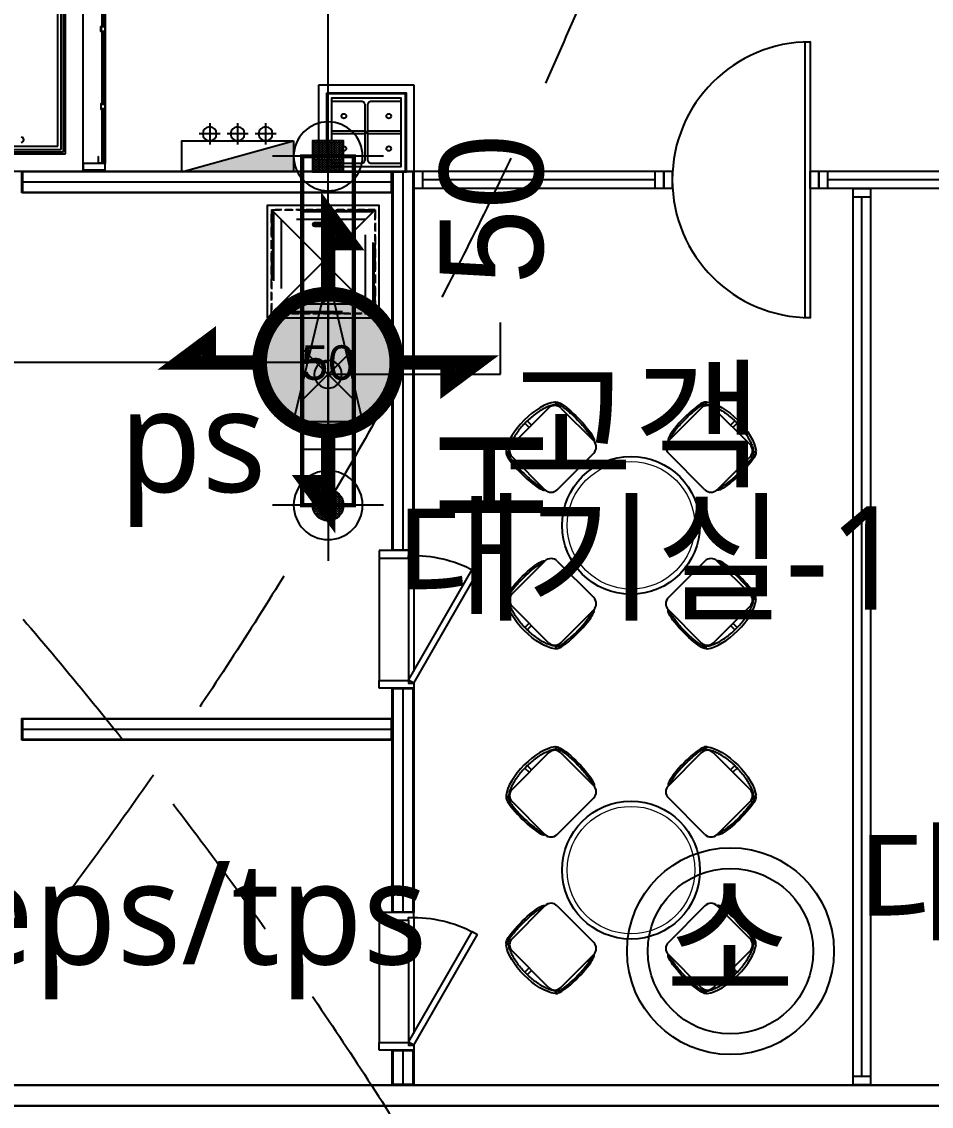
# Model space of a CAD drawing. Header units: millimetres. Extents: x 0 to 168200, y 0 to 118800.
# Drawn here: x 97625 to 102903, y 56200 to 62492 of the extents above; entities that cross this region are included whole.
import ezdxf
from ezdxf import colors
from ezdxf.entities.mleader import LeaderData, LeaderLine
from ezdxf.enums import TextEntityAlignment as Align
from ezdxf.math import Vec2, Vec3

# ---------------------------------------------------------------- set-up
doc = ezdxf.new("R2010")
doc.units = ezdxf.units.MM
doc.header["$LTSCALE"] = 200
for name, pattern in [('CEN-GAUN', [32.2, 30, -1, 0.2, -1]), ('CENTER', [50.8, 31.75, -6.35, 6.35, -6.35]), ('H2', [3, 2, -1]), ('HID', [2.3, 1.5, -0.8]), ('HIDDEN', [0.375, 0.25, -0.125]), ('HIDDEN2', [1, 0.5, -0.5])]:
    doc.linetypes.add(name, pattern=pattern)
for name, color, linetype in [('AX', 2, 'Continuous'), ('BACK', 8, 'Continuous'), ('CEN', 1, 'CEN-GAUN'), ('H', 2, 'Continuous'), ('PIPE', 3, 'Continuous'), ('R', 1, 'Continuous'), ('SF-(TUTUM_P) ZONE', 7, 'Continuous'), ('SF-(TUTUM_P) 블럭', 7, 'Continuous'), ('TEXT', 2, 'Continuous'), ('투툼_버팀대_이름', 7, 'Continuous'), ('투툼_종방향버팀대', 7, 'Continuous'), ('투툼_횡방향버팀대', 7, 'Continuous')]:
    doc.layers.add(name, color=color, linetype=linetype)
doc.styles.get("Standard").update_dxf_attribs({"font": ''})
doc.styles.add('TutumMLeaderTextStyle', font='', dxfattribs={"height": 200})
doc.styles.add('돋움', font='')
doc.styles.add('스타일1', font='')
doc.styles.get('Standard').set_extended_font_data('Arial')
doc.styles.get('TutumMLeaderTextStyle').set_extended_font_data('Arial')
doc.styles.get('돋움').set_extended_font_data('Dotum')
doc.styles.get('스타일1').set_extended_font_data('Malgun Gothic')
pattern_1 = [(0, (0, 0), (0, 6.985), [5.08, -1.905]), (90, (0, 0), (-6.985, 4e-16), [5.08, -1.905])]

# ---------------------------------------------------------------- blocks, each defined once
blk = doc.blocks.new('HH')
at = {"layer": 'H'}
blk.add_hatch(color=1, dxfattribs=at).paths.add_polyline_path([(-649.6, 0), (-649.6, -180), (0, -180)])
at = {"layer": 'H', "color": 1}
for p, q in [((-487.2, 101.9), (-487.2, -20.7)), ((-324.8, 101.9), (-324.8, -20.7)), ((-162.4, 101.9), (-162.4, -20.7)), ((0, -180), (-649.6, 0)), ((-548.6, 40.6), (-425.9, 40.6)), ((-386.1, 40.6), (-263.5, 40.6)), ((-223.7, 40.6), (-101.1, 40.6))]:
    blk.add_line(p, q, dxfattribs=at)
at = {"layer": 'H'}
blk.add_lwpolyline([(-649.6, 0), (-649.6, -180), (0, -180), (0, 0)], close=True, dxfattribs=at)
at = {"layer": 'H', "color": 1}
for centre in [(-487.2, 40.6), (-324.8, 40.6), (-162.4, 40.6)]:
    blk.add_circle(centre, 40.6, dxfattribs=at)
blk = doc.blocks.new('f-004')
at = {"layer": 'PIPE', "color": 1, "linetype": 'CENTER'}
for p, q in [((0, 1.61), (0, -1.61)), ((-1.61, 0), (1.61, 0))]:
    blk.add_line(p, q, dxfattribs=at)
at = {"layer": 'PIPE', "color": 2}
blk.add_circle((0, 0), 1, dxfattribs=at)
blk = doc.blocks.new('a-019')
at = {"layer": 'TEXT'}
h = blk.add_hatch(color=1, dxfattribs=at)
edge = h.paths.add_edge_path()
edge.add_arc((0, 0), 0.4, 0, 360)
at = {"layer": 'TEXT', "color": 1}
for p, q in [((-0.742, 0.742), (0.742, -0.742)), ((0.742, 0.742), (-0.742, -0.742))]:
    blk.add_line(p, q, dxfattribs=at)
blk.add_circle((0, 0), 0.4, dxfattribs=at)
blk = doc.blocks.new('c-011')
at = {"layer": 'AX'}
for p, q in [((0, -0.5), (0, 5.5)), ((0.8, 5), (-0.8, 5)), ((0, 0), (-1, 4.198)), ((1, 4.198), (-1, 4.198)), ((1, 4.198), (0, 0))]:
    blk.add_line(p, q, dxfattribs=at)
blk = doc.blocks.new('FF-주배관말단')
h = blk.add_hatch()
h.set_pattern_fill('ANGLE', color=256)
h.set_pattern_definition(pattern_1)
h.paths.add_polyline_path([(45, 45), (-45, 45), (-45, -45), (45, -45)])
blk.add_lwpolyline([(-45, -45), (45, -45), (45, 45), (-45, 45)], close=True)
blk = doc.blocks.new('FF-주배관시작')
h = blk.add_hatch()
h.set_pattern_fill('ANGLE', color=256)
h.set_pattern_definition(pattern_1)
h.paths.add_polyline_path([(-45, 0, 1), (45, 0, 1)])
blk.add_circle((0, 0), 45)
blk = doc.blocks.new('FF-횡방향-BRACE')
h = blk.add_hatch(color=254)
h.dxf.hatch_style = 1
h.paths.add_polyline_path([(198.5, 0.4, 1), (-199.2, 0.4, 1)])
at = {"color": 1, "const_width": 42}
for points in [[(-0.4, 346.8), (-0.4, 432.7), (63.6, 346.8)], [(-0.4, -346.1), (-0.4, -432), (-64.4, -346.1)]]:
    blk.add_lwpolyline(points, close=True, dxfattribs=at)
for points in [[(-0.4, 199.2), (-0.4, 432.7), (-0.4, 432.7)], [(-0.4, -198.5), (-0.4, -432), (-0.4, -432)]]:
    blk.add_lwpolyline(points, dxfattribs=at)
at = {"color": 1, "const_width": 42, "elevation": 1}
blk.add_lwpolyline([(-199.2, 0.4, 1), (198.5, 0.4, 1)], format="xyb", close=True, dxfattribs=at)
at = {"color": 18, "true_color": 0x000000}
blk.add_attdef('BORE', text='', height=100, dxfattribs=at).set_placement((-0.4, 0.4), align=Align.MIDDLE_CENTER)
blk = doc.blocks.new('_None')
blk = doc.blocks.new('FF-종방향-BRACE')
h = blk.add_hatch(color=254)
h.dxf.hatch_style = 1
h.paths.add_polyline_path([(0, 198.9, 1), (0, -198.9, 1)])
at = {"color": 5, "const_width": 42}
blk.add_lwpolyline([(0, -198.9, 1), (0, 198.9, 1)], format="xyb", close=True, dxfattribs=at)
for points in [[(-346.5, 0), (-432.4, 0), (-346.5, 64)], [(346.5, 0), (432.4, 0), (346.5, -64)]]:
    blk.add_lwpolyline(points, close=True, dxfattribs=at)
for points in [[(-198.9, 0), (-432.4, 0), (-432.4, 0)], [(198.9, 0), (432.4, 0), (432.4, 0)]]:
    blk.add_lwpolyline(points, dxfattribs=at)
at = {"color": 18, "true_color": 0x000000}
blk.add_attdef('BORE', text='', height=100, dxfattribs=at).set_placement((0, 0), align=Align.MIDDLE_CENTER)
blk = doc.blocks.new('D-800A')
at = {"layer": 'BACK'}
for p, q in [((30, 200), (670.9, 570)), ((770, 200), (100, 200)), ((755, 170), (45, 170)), ((755, 0), (45, 0))]:
    blk.add_line(p, q, dxfattribs=at)
for points in [[(30, 200), (47.5, 169.7), (688.4, 539.7), (670.9, 570)], [(0, 0), (45, 0), (45, 0), (45, 0), (45, 170), (30, 170), (30, 200), (0, 200), (0, 0)], [(800, 0), (755, 0), (755, 0), (755, 0), (755, 170), (770, 170), (770, 200), (800, 200), (800, 0)]]:
    blk.add_lwpolyline(points, dxfattribs=at)
blk.add_arc((30, 200), 740, 0, 30, dxfattribs=at)
blk = doc.blocks.new('TABLE SET1')
at = {"layer": 'BACK', "linetype": 'ByBlock'}
for p, q in [((-478.2, 680.7), (-690.4, 468.6)), ((-407.5, 680.7), (-216.6, 489.8)), ((407.5, 680.7), (216.6, 489.8)), ((478.2, 680.7), (690.4, 468.6)), ((-616.1, 592.4), (-591.4, 567.6)), ((-602, 606.5), (-577.2, 581.7)), ((602, 606.5), (577.2, 581.7)), ((616.1, 592.4), (591.4, 567.6)), ((-690.4, 397.9), (-499.5, 207)), ((-428.8, 207), (-216.6, 419.1)), ((428.8, 207), (216.6, 419.1)), ((690.4, 397.9), (499.5, 207)), ((-690.4, -397.9), (-499.5, -207)), ((-428.8, -207), (-216.6, -419.1)), ((428.8, -207), (216.6, -419.1)), ((690.4, -397.9), (499.5, -207)), ((-478.2, -680.7), (-690.4, -468.6)), ((-407.5, -680.7), (-216.6, -489.8)), ((407.5, -680.7), (216.6, -489.8)), ((478.2, -680.7), (690.4, -468.6)), ((-616.1, -592.4), (-591.4, -567.6)), ((-602, -606.5), (-577.2, -581.7)), ((602, -606.5), (577.2, -581.7)), ((616.1, -592.4), (591.4, -567.6))]:
    blk.add_line(p, q, dxfattribs=at)
blk.add_circle((0, 0), 400, dxfattribs=at)
at = {"layer": 'BACK', "lineweight": 0}
blk.add_circle((0, 0), 370, dxfattribs=at)
at = {"layer": 'BACK', "linetype": 'ByBlock'}
for centre, radius, start, end in [((-442.9, 645.4), 50, 44.99849, 134.99849), ((-441.6, 708.2), 7.5, 277.64246, 97.64246), ((442.9, 645.4), 50, 45.00151, 135.00151), ((441.6, 708.2), 7.5, 82.35754, 262.35754), ((-655, 433.3), 50, 134.99849, 224.99849), ((-252, 454.5), 50, 314.99849, 44.99849), ((252, 454.5), 50, 135.00151, 225.00151), ((655, 433.3), 50, 315.00151, 45.00151), ((-717.8, 432), 7.5, 172.35453, 352.35453), ((717.8, 432), 7.5, 187.64547, 7.64547), ((-464.1, 242.3), 50, 224.99849, 314.99849), ((464.1, 242.3), 50, 225.00151, 315.00151), ((-464.1, -242.3), 50, 45.00151, 135.00151), ((464.1, -242.3), 50, 44.99849, 134.99849), ((-717.8, -432), 7.5, 7.64547, 187.64547), ((-655, -433.3), 50, 135.00151, 225.00151), ((-252, -454.5), 50, 315.00151, 45.00151), ((252, -454.5), 50, 134.99849, 224.99849), ((655, -433.3), 50, 314.99849, 44.99849), ((717.8, -432), 7.5, 352.35453, 172.35453), ((-442.9, -645.4), 50, 225.00151, 315.00151), ((442.9, -645.4), 50, 224.99849, 314.99849), ((-441.6, -708.2), 7.5, 262.35754, 82.35754), ((441.6, -708.2), 7.5, 97.64246, 277.64246)]:
    blk.add_arc(centre, radius, start, end, dxfattribs=at)
for centre, major_axis, ratio, start_param, end_param in [((-549, 539.3), (-162.6, -162.6), 0.434783, 3.659342, 5.765436), ((326.3, 601.4), (110, 111.9), 0.182269, 0, 3.141593), ((326.3, 601.4), (110, 111.9), 0.182269, 5.851094, 5.976716), ((-611.1, 316.6), (-111.9, 110), 0.182269, 0, 3.141593), ((-611.1, 316.6), (-111.9, 110), 0.182269, 5.851094, 5.976716), ((611.1, -316.6), (111.9, -110), 0.182269, 0, 3.141593), ((549, -539.3), (162.6, 162.6), 0.434783, 3.659342, 5.765436), ((611.1, -316.6), (111.9, -110), 0.182269, 5.851094, 5.976716), ((-326.3, -601.4), (-110, -111.9), 0.182269, 0, 3.141593), ((-326.3, -601.4), (-110, -111.9), 0.182269, 5.851094, 5.976716)]:
    blk.add_ellipse(centre, major_axis=major_axis, ratio=ratio, start_param=start_param, end_param=end_param, dxfattribs=at)
at = {"layer": 'BACK', "linetype": 'ByBlock', "extrusion": (0, 0, -1)}
for centre, major_axis, ratio, start_param, end_param in [((-326.3, 601.4), (-110, 111.9), 0.182269, 5.851094, 5.976716), ((-326.3, 601.4), (-110, 111.9), 0.182269, 0, 3.141593), ((549, 539.3), (162.6, -162.6), 0.434783, 3.659342, 5.765436), ((611.1, 316.6), (111.9, 110), 0.182269, 0, 3.141593), ((611.1, 316.6), (111.9, 110), 0.182269, 5.851094, 5.976716), ((-611.1, -316.6), (-111.9, -110), 0.182269, 0, 3.141593), ((-549, -539.3), (-162.6, 162.6), 0.434783, 3.659342, 5.765436), ((-611.1, -316.6), (-111.9, -110), 0.182269, 5.851094, 5.976716), ((326.3, -601.4), (110, -111.9), 0.182269, 0, 3.141593), ((326.3, -601.4), (110, -111.9), 0.182269, 5.851094, 5.976716)]:
    blk.add_ellipse(centre, major_axis=major_axis, ratio=ratio, start_param=start_param, end_param=end_param, dxfattribs=at)
at = {"layer": 'BACK', "linetype": 'ByBlock'}
for points, knots in [([(-440.6, 700.8), (-444.9, 700.2), (-449.4, 699.3), (-458.9, 697), (-463.8, 695.6), (-477, 691.1), (-485.6, 687.6), (-503.2, 679.2), (-512.3, 674.3), (-530.7, 663.3), (-540.1, 657.1), (-558.7, 643.7), (-568.1, 636.4), (-586.4, 621), (-595.4, 612.8), (-612.8, 595.8), (-621.3, 587), (-637.3, 569), (-645, 559.8), (-659.2, 541.2), (-665.8, 531.8), (-677.8, 513.2), (-683.2, 504), (-692.7, 486), (-696.7, 477.2), (-703.4, 460.3), (-705.9, 452.2), (-709, 439.9), (-709.8, 435.3), (-710.4, 431)], [3.659342, 3.659342, 3.659342, 3.659342, 3.76167, 3.76167, 3.863999, 3.863999, 4.027435, 4.027435, 4.190872, 4.190872, 4.354309, 4.354309, 4.517745, 4.517745, 4.681182, 4.681182, 4.844618, 4.844618, 5.008055, 5.008055, 5.171492, 5.171492, 5.334928, 5.334928, 5.498365, 5.498365, 5.661802, 5.661802, 5.765436, 5.765436, 5.765436, 5.765436]), ([(-421.6, 690.6), (-422.6, 692.5), (-423.5, 694.4), (-425.3, 698.2), (-426.1, 700.1), (-427, 702.8), (-427.3, 703.7), (-427.5, 704.6)], [5.7265501, 5.7265501, 5.7265501, 5.7265501, 5.8081109, 5.8081109, 5.9106349, 5.9106349, 5.9748515, 5.9748515, 5.9748515, 5.9748515]), ([(-427.5, 704.6), (-426.5, 704.3), (-425.2, 703.8), (-422.3, 702.6), (-420.6, 701.9), (-417.1, 700.2), (-415.2, 699.2), (-408.8, 695.6), (-403.9, 692.5), (-393.1, 685.1), (-387.3, 680.9), (-375.1, 671.4), (-368.7, 666.1), (-355.6, 654.9), (-348.8, 648.9), (-331.9, 633.3), (-321.6, 623.3), (-301.7, 603), (-292.1, 592.6), (-274, 572.1), (-265.6, 562), (-252.1, 544.7), (-246.7, 537.2), (-238.5, 525.1), (-235.4, 520.2), (-231, 512.5), (-229.5, 509.5), (-227.2, 504.7), (-226.4, 502.8), (-225.5, 500.1), (-225.2, 499.1), (-225, 498.3)], [0.308334, 0.308334, 0.308334, 0.308334, 0.393328, 0.393328, 0.478323, 0.478323, 0.563318, 0.563318, 0.749316, 0.749316, 0.935315, 0.935315, 1.121313, 1.121313, 1.307312, 1.307312, 1.582737, 1.582737, 1.858163, 1.858163, 2.133588, 2.133588, 2.361079, 2.361079, 2.537351, 2.537351, 2.666518, 2.666518, 2.769042, 2.769042, 2.833259, 2.833259, 2.833259, 2.833259]), ([(427.5, 704.6), (426.5, 704.3), (425.2, 703.8), (422.3, 702.6), (420.6, 701.9), (417.1, 700.2), (415.2, 699.2), (408.8, 695.6), (403.9, 692.5), (393.1, 685.1), (387.3, 680.9), (375.1, 671.4), (368.7, 666.1), (355.6, 654.9), (348.8, 648.9), (331.9, 633.3), (321.6, 623.3), (301.7, 603), (292.1, 592.6), (274, 572.1), (265.6, 562), (252.1, 544.7), (246.7, 537.2), (238.5, 525.1), (235.4, 520.2), (231, 512.5), (229.5, 509.5), (227.2, 504.7), (226.4, 502.8), (225.5, 500.1), (225.2, 499.1), (225, 498.3)], [0.308334, 0.308334, 0.308334, 0.308334, 0.393328, 0.393328, 0.478323, 0.478323, 0.563318, 0.563318, 0.749316, 0.749316, 0.935315, 0.935315, 1.121313, 1.121313, 1.307312, 1.307312, 1.582737, 1.582737, 1.858163, 1.858163, 2.133588, 2.133588, 2.361079, 2.361079, 2.537351, 2.537351, 2.666518, 2.666518, 2.769042, 2.769042, 2.833259, 2.833259, 2.833259, 2.833259]), ([(421.6, 690.6), (422.6, 692.5), (423.5, 694.4), (425.3, 698.2), (426.1, 700.1), (427, 702.8), (427.3, 703.7), (427.5, 704.6)], [5.7265501, 5.7265501, 5.7265501, 5.7265501, 5.8081109, 5.8081109, 5.9106349, 5.9106349, 5.9748515, 5.9748515, 5.9748515, 5.9748515]), ([(440.6, 700.8), (444.9, 700.2), (449.4, 699.3), (458.9, 697), (463.8, 695.6), (477, 691.1), (485.6, 687.6), (503.2, 679.2), (512.3, 674.3), (530.7, 663.3), (540.1, 657.1), (558.7, 643.7), (568.1, 636.4), (586.4, 621), (595.4, 612.8), (612.8, 595.8), (621.3, 587), (637.3, 569), (645, 559.8), (659.2, 541.2), (665.8, 531.8), (677.8, 513.2), (683.2, 504), (692.7, 486), (696.7, 477.2), (703.4, 460.3), (705.9, 452.2), (709, 439.9), (709.8, 435.3), (710.4, 431)], [3.659342, 3.659342, 3.659342, 3.659342, 3.76167, 3.76167, 3.863999, 3.863999, 4.027435, 4.027435, 4.190872, 4.190872, 4.354309, 4.354309, 4.517745, 4.517745, 4.681182, 4.681182, 4.844618, 4.844618, 5.008055, 5.008055, 5.171492, 5.171492, 5.334928, 5.334928, 5.498365, 5.498365, 5.661802, 5.661802, 5.765436, 5.765436, 5.765436, 5.765436]), ([(-714.2, 417.9), (-713.9, 416.8), (-713.5, 415.5), (-712.3, 412.6), (-711.6, 411), (-709.9, 407.5), (-708.9, 405.6), (-705.2, 399.2), (-702.1, 394.3), (-694.8, 383.5), (-690.5, 377.7), (-681, 365.5), (-675.8, 359.1), (-664.6, 345.9), (-658.5, 339.2), (-642.9, 322.2), (-633, 312), (-612.6, 292.1), (-602.2, 282.4), (-581.7, 264.4), (-571.7, 256), (-554.3, 242.5), (-546.9, 237), (-534.8, 228.8), (-529.8, 225.8), (-522.2, 221.4), (-519.2, 219.8), (-514.4, 217.6), (-512.5, 216.8), (-509.7, 215.8), (-508.8, 215.6), (-508, 215.3)], [0.308334, 0.308334, 0.308334, 0.308334, 0.393328, 0.393328, 0.478323, 0.478323, 0.563318, 0.563318, 0.749316, 0.749316, 0.935315, 0.935315, 1.121313, 1.121313, 1.307312, 1.307312, 1.582737, 1.582737, 1.858163, 1.858163, 2.133588, 2.133588, 2.361079, 2.361079, 2.537351, 2.537351, 2.666518, 2.666518, 2.769042, 2.769042, 2.833259, 2.833259, 2.833259, 2.833259]), ([(-700.3, 411.9), (-702.2, 413), (-704, 413.9), (-707.8, 415.7), (-709.7, 416.5), (-712.4, 417.4), (-713.4, 417.7), (-714.2, 417.9)], [5.7265501, 5.7265501, 5.7265501, 5.7265501, 5.8081109, 5.8081109, 5.9106349, 5.9106349, 5.9748515, 5.9748515, 5.9748515, 5.9748515]), ([(714.2, 417.9), (713.9, 416.8), (713.5, 415.5), (712.3, 412.6), (711.6, 411), (709.9, 407.5), (708.9, 405.6), (705.2, 399.2), (702.1, 394.3), (694.8, 383.5), (690.5, 377.7), (681, 365.5), (675.8, 359.1), (664.6, 345.9), (658.5, 339.2), (642.9, 322.2), (633, 312), (612.6, 292.1), (602.2, 282.4), (581.7, 264.4), (571.7, 256), (554.3, 242.5), (546.9, 237), (534.8, 228.8), (529.8, 225.8), (522.2, 221.4), (519.2, 219.8), (514.4, 217.6), (512.5, 216.8), (509.7, 215.8), (508.8, 215.6), (508, 215.3)], [0.308334, 0.308334, 0.308334, 0.308334, 0.393328, 0.393328, 0.478323, 0.478323, 0.563318, 0.563318, 0.749316, 0.749316, 0.935315, 0.935315, 1.121313, 1.121313, 1.307312, 1.307312, 1.582737, 1.582737, 1.858163, 1.858163, 2.133588, 2.133588, 2.361079, 2.361079, 2.537351, 2.537351, 2.666518, 2.666518, 2.769042, 2.769042, 2.833259, 2.833259, 2.833259, 2.833259]), ([(700.3, 411.9), (702.2, 413), (704, 413.9), (707.8, 415.7), (709.7, 416.5), (712.4, 417.4), (713.4, 417.7), (714.2, 417.9)], [5.7265501, 5.7265501, 5.7265501, 5.7265501, 5.8081109, 5.8081109, 5.9106349, 5.9106349, 5.9748515, 5.9748515, 5.9748515, 5.9748515]), ([(-714.2, -417.9), (-713.9, -416.8), (-713.5, -415.5), (-712.3, -412.6), (-711.6, -411), (-709.9, -407.5), (-708.9, -405.6), (-705.2, -399.2), (-702.1, -394.3), (-694.8, -383.5), (-690.5, -377.7), (-681, -365.5), (-675.8, -359.1), (-664.6, -345.9), (-658.5, -339.2), (-642.9, -322.2), (-633, -312), (-612.6, -292.1), (-602.2, -282.4), (-581.7, -264.4), (-571.7, -256), (-554.3, -242.5), (-546.9, -237), (-534.8, -228.8), (-529.8, -225.8), (-522.2, -221.4), (-519.2, -219.8), (-514.4, -217.6), (-512.5, -216.8), (-509.7, -215.8), (-508.8, -215.6), (-508, -215.3)], [0.308334, 0.308334, 0.308334, 0.308334, 0.393328, 0.393328, 0.478323, 0.478323, 0.563318, 0.563318, 0.749316, 0.749316, 0.935315, 0.935315, 1.121313, 1.121313, 1.307312, 1.307312, 1.582737, 1.582737, 1.858163, 1.858163, 2.133588, 2.133588, 2.361079, 2.361079, 2.537351, 2.537351, 2.666518, 2.666518, 2.769042, 2.769042, 2.833259, 2.833259, 2.833259, 2.833259]), ([(714.2, -417.9), (713.9, -416.8), (713.5, -415.5), (712.3, -412.6), (711.6, -411), (709.9, -407.5), (708.9, -405.6), (705.2, -399.2), (702.1, -394.3), (694.8, -383.5), (690.5, -377.7), (681, -365.5), (675.8, -359.1), (664.6, -345.9), (658.5, -339.2), (642.9, -322.2), (633, -312), (612.6, -292.1), (602.2, -282.4), (581.7, -264.4), (571.7, -256), (554.3, -242.5), (546.9, -237), (534.8, -228.8), (529.8, -225.8), (522.2, -221.4), (519.2, -219.8), (514.4, -217.6), (512.5, -216.8), (509.7, -215.8), (508.8, -215.6), (508, -215.3)], [0.308334, 0.308334, 0.308334, 0.308334, 0.393328, 0.393328, 0.478323, 0.478323, 0.563318, 0.563318, 0.749316, 0.749316, 0.935315, 0.935315, 1.121313, 1.121313, 1.307312, 1.307312, 1.582737, 1.582737, 1.858163, 1.858163, 2.133588, 2.133588, 2.361079, 2.361079, 2.537351, 2.537351, 2.666518, 2.666518, 2.769042, 2.769042, 2.833259, 2.833259, 2.833259, 2.833259]), ([(-700.3, -411.9), (-702.2, -413), (-704, -413.9), (-707.8, -415.7), (-709.7, -416.5), (-712.4, -417.4), (-713.4, -417.7), (-714.2, -417.9)], [5.7265501, 5.7265501, 5.7265501, 5.7265501, 5.8081109, 5.8081109, 5.9106349, 5.9106349, 5.9748515, 5.9748515, 5.9748515, 5.9748515]), ([(-440.6, -700.8), (-444.9, -700.2), (-449.4, -699.3), (-458.9, -697), (-463.8, -695.6), (-477, -691.1), (-485.6, -687.6), (-503.2, -679.2), (-512.3, -674.3), (-530.7, -663.3), (-540.1, -657.1), (-558.7, -643.7), (-568.1, -636.4), (-586.4, -621), (-595.4, -612.8), (-612.8, -595.8), (-621.3, -587), (-637.3, -569), (-645, -559.8), (-659.2, -541.2), (-665.8, -531.8), (-677.8, -513.2), (-683.2, -504), (-692.7, -486), (-696.7, -477.2), (-703.4, -460.3), (-705.9, -452.2), (-709, -439.9), (-709.8, -435.3), (-710.4, -431)], [3.659342, 3.659342, 3.659342, 3.659342, 3.76167, 3.76167, 3.863999, 3.863999, 4.027435, 4.027435, 4.190872, 4.190872, 4.354309, 4.354309, 4.517745, 4.517745, 4.681182, 4.681182, 4.844618, 4.844618, 5.008055, 5.008055, 5.171492, 5.171492, 5.334928, 5.334928, 5.498365, 5.498365, 5.661802, 5.661802, 5.765436, 5.765436, 5.765436, 5.765436]), ([(440.6, -700.8), (444.9, -700.2), (449.4, -699.3), (458.9, -697), (463.8, -695.6), (477, -691.1), (485.6, -687.6), (503.2, -679.2), (512.3, -674.3), (530.7, -663.3), (540.1, -657.1), (558.7, -643.7), (568.1, -636.4), (586.4, -621), (595.4, -612.8), (612.8, -595.8), (621.3, -587), (637.3, -569), (645, -559.8), (659.2, -541.2), (665.8, -531.8), (677.8, -513.2), (683.2, -504), (692.7, -486), (696.7, -477.2), (703.4, -460.3), (705.9, -452.2), (709, -439.9), (709.8, -435.3), (710.4, -431)], [3.659342, 3.659342, 3.659342, 3.659342, 3.76167, 3.76167, 3.863999, 3.863999, 4.027435, 4.027435, 4.190872, 4.190872, 4.354309, 4.354309, 4.517745, 4.517745, 4.681182, 4.681182, 4.844618, 4.844618, 5.008055, 5.008055, 5.171492, 5.171492, 5.334928, 5.334928, 5.498365, 5.498365, 5.661802, 5.661802, 5.765436, 5.765436, 5.765436, 5.765436]), ([(700.3, -411.9), (702.2, -413), (704, -413.9), (707.8, -415.7), (709.7, -416.5), (712.4, -417.4), (713.4, -417.7), (714.2, -417.9)], [5.7265501, 5.7265501, 5.7265501, 5.7265501, 5.8081109, 5.8081109, 5.9106349, 5.9106349, 5.9748515, 5.9748515, 5.9748515, 5.9748515]), ([(-427.5, -704.6), (-426.5, -704.3), (-425.2, -703.8), (-422.3, -702.6), (-420.6, -701.9), (-417.1, -700.2), (-415.2, -699.2), (-408.8, -695.6), (-403.9, -692.5), (-393.1, -685.1), (-387.3, -680.9), (-375.1, -671.4), (-368.7, -666.1), (-355.6, -654.9), (-348.8, -648.9), (-331.9, -633.3), (-321.6, -623.3), (-301.7, -603), (-292.1, -592.6), (-274, -572.1), (-265.6, -562), (-252.1, -544.7), (-246.7, -537.2), (-238.5, -525.1), (-235.4, -520.2), (-231, -512.5), (-229.5, -509.5), (-227.2, -504.7), (-226.4, -502.8), (-225.5, -500.1), (-225.2, -499.1), (-225, -498.3)], [0.308334, 0.308334, 0.308334, 0.308334, 0.393328, 0.393328, 0.478323, 0.478323, 0.563318, 0.563318, 0.749316, 0.749316, 0.935315, 0.935315, 1.121313, 1.121313, 1.307312, 1.307312, 1.582737, 1.582737, 1.858163, 1.858163, 2.133588, 2.133588, 2.361079, 2.361079, 2.537351, 2.537351, 2.666518, 2.666518, 2.769042, 2.769042, 2.833259, 2.833259, 2.833259, 2.833259]), ([(427.5, -704.6), (426.5, -704.3), (425.2, -703.8), (422.3, -702.6), (420.6, -701.9), (417.1, -700.2), (415.2, -699.2), (408.8, -695.6), (403.9, -692.5), (393.1, -685.1), (387.3, -680.9), (375.1, -671.4), (368.7, -666.1), (355.6, -654.9), (348.8, -648.9), (331.9, -633.3), (321.6, -623.3), (301.7, -603), (292.1, -592.6), (274, -572.1), (265.6, -562), (252.1, -544.7), (246.7, -537.2), (238.5, -525.1), (235.4, -520.2), (231, -512.5), (229.5, -509.5), (227.2, -504.7), (226.4, -502.8), (225.5, -500.1), (225.2, -499.1), (225, -498.3)], [0.308334, 0.308334, 0.308334, 0.308334, 0.393328, 0.393328, 0.478323, 0.478323, 0.563318, 0.563318, 0.749316, 0.749316, 0.935315, 0.935315, 1.121313, 1.121313, 1.307312, 1.307312, 1.582737, 1.582737, 1.858163, 1.858163, 2.133588, 2.133588, 2.361079, 2.361079, 2.537351, 2.537351, 2.666518, 2.666518, 2.769042, 2.769042, 2.833259, 2.833259, 2.833259, 2.833259]), ([(-421.6, -690.6), (-422.6, -692.5), (-423.5, -694.4), (-425.3, -698.2), (-426.1, -700.1), (-427, -702.8), (-427.3, -703.7), (-427.5, -704.6)], [5.7265501, 5.7265501, 5.7265501, 5.7265501, 5.8081109, 5.8081109, 5.9106349, 5.9106349, 5.9748515, 5.9748515, 5.9748515, 5.9748515]), ([(421.6, -690.6), (422.6, -692.5), (423.5, -694.4), (425.3, -698.2), (426.1, -700.1), (427, -702.8), (427.3, -703.7), (427.5, -704.6)], [5.7265501, 5.7265501, 5.7265501, 5.7265501, 5.8081109, 5.8081109, 5.9106349, 5.9106349, 5.9748515, 5.9748515, 5.9748515, 5.9748515])]:
    blk.add_open_spline(points, degree=3, knots=knots, dxfattribs=at)
for points in [[(-225, 498.3), (-225, 498.3), (-225.1, 498.4), (-225.2, 498.4)], [(225, 498.3), (225, 498.3), (225.1, 498.4), (225.2, 498.4)], [(-508, 215.3), (-508, 215.4), (-508, 215.5), (-508, 215.5)], [(508, 215.3), (508, 215.4), (508, 215.5), (508, 215.5)], [(-508, -215.3), (-508, -215.4), (-508, -215.5), (-508, -215.5)], [(508, -215.3), (508, -215.4), (508, -215.5), (508, -215.5)], [(-225, -498.3), (-225, -498.3), (-225.1, -498.4), (-225.2, -498.4)], [(225, -498.3), (225, -498.3), (225.1, -498.4), (225.2, -498.4)]]:
    blk.add_open_spline(points, degree=3, dxfattribs=at)
blk = doc.blocks.new('D-900C')
at = {"layer": 'BACK'}
for points in [[(820, 800), (850, 800), (850, -800), (820, -800)], [(50, -50), (0, -50), (0, 50), (50, 50)], [(900, -50), (850, -50), (850, 50), (900, 50)]]:
    blk.add_lwpolyline(points, close=True, dxfattribs=at)
blk.add_arc((850, 0), 800, 90, 270, dxfattribs=at)
blk = doc.blocks.new('x-stu-1Fcol')
at = {"layer": 'BACK'}
for points in [[(57895, -23820), (58355, -23820), (58355, -24280), (57895, -24280)], [(57925, -23850), (58325, -23850), (58325, -24250), (57925, -24250)], [(57925, -24040.5), (58118.5, -24040.5), (58118.5, -24059.5), (57925, -24059.5)], [(58131.5, -24040.5), (58325, -24040.5), (58325, -24059.5), (58131.5, -24059.5)]]:
    blk.add_lwpolyline(points, close=True, dxfattribs=at)
blk.add_lwpolyline([(57925, -24250), (57925, -24229), (58096.5, -24229, 0.414214), (58118.5, -24207), (58118.5, -23893, 0.414214), (58096.5, -23871), (57925, -23871), (57925, -23850), (58325, -23850), (58325, -23871), (58153.5, -23871, 0.414214), (58131.5, -23893), (58131.5, -24207, 0.414214), (58153.5, -24229), (58325, -24229), (58325, -24250)], format="xyb", close=True, dxfattribs=at)
for centre in [(57995, -23955.7), (58255, -23955.7), (57995, -24144.2), (58255, -24144.2)]:
    blk.add_circle(centre, 13.5, dxfattribs=at)
blk = doc.blocks.new('장애화장실 04.26')
at = {"layer": 'BACK'}
for p, q in [((6235, -4556), (6235, -2525)), ((5960, -4455), (5960, -3525)), ((5980, -4475), (5980, -3565)), ((5992.5, -4487.5), (5992.5, -3565)), ((6005, -4500), (6005, -3565)), ((6215.4, -3526.6), (6215.4, -3760)), ((6224.4, -3526.6), (6224.4, -3760)), ((6215.4, -3790), (6215.4, -4210)), ((6224.4, -3790), (6224.4, -4210)), ((6215.4, -4240), (6215.4, -4553.4)), ((6224.4, -4240), (6224.4, -4553.4)), ((2170, -4455), (5960, -4455)), ((2125, -4500), (6005, -4500)), ((2137.5, -4487.5), (5992.5, -4487.5)), ((2150, -4475), (5980, -4475)), ((6106.2, -4592.2), (6233.8, -4592.2)), ((2025, -4600), (6104.3, -4600)), ((6135, -4593.8), (6135, -4595))]:
    blk.add_line(p, q, dxfattribs=at)
for points in [[(6005, -3580), (6105, -3580), (6105, -4595)], [(6181.6, -3565), (6180, -3565), (6180, -3525), (6235, -3525), (6235, -4555), (6195, -4555), (6195, -4515), (6196.6, -4515)], [(6181.6, -3565), (6181.6, -3526.6), (6233.4, -3526.6), (6233.4, -4553.4), (6196.6, -4553.4), (6196.6, -4515)], [(6215, -4595), (6235, -4595), (6235, -4555), (6218, -4555), (6218, -4555), (6202, -4555), (6202, -4555), (6105, -4555), (6105, -4595), (6135, -4595)]]:
    blk.add_lwpolyline(points, dxfattribs=at)
for points in [[(6211.5, -3788.4), (6233.4, -3788.4), (6233.4, -3815), (6231.8, -3815), (6231.8, -3790), (6209.9, -3790), (6209.9, -3760), (6231.8, -3760), (6231.8, -3735), (6233.4, -3735), (6233.4, -3761.6), (6211.5, -3761.6)], [(6211.5, -4211.6), (6233.4, -4211.6), (6233.4, -4185), (6231.8, -4185), (6231.8, -4210), (6209.9, -4210), (6209.9, -4240), (6231.8, -4240), (6231.8, -4265), (6233.4, -4265), (6233.4, -4238.4), (6211.5, -4238.4)], [(6106.2, -4593.8), (6233.8, -4593.8), (6233.8, -4556.2), (6219.2, -4556.2), (6219.2, -4556.2), (6200.8, -4556.2), (6200.8, -4556.2), (6106.2, -4556.2)]]:
    blk.add_lwpolyline(points, close=True, dxfattribs=at)
blk.add_arc((5747.2, -4418.1), 15, 270, 90, dxfattribs=at)
blk = doc.blocks.new('A$C3515b944')
at = {"layer": 'BACK', "linetype": 'H2', "ltscale": 0.5}
for p, q in [((115, 605), (65, 655)), ((115, 115), (65, 65))]:
    blk.add_line(p, q, dxfattribs=at)
at = {"layer": 'BACK', "linetype": 'H2'}
for p, q in [((605, 605), (655, 655)), ((605, 115), (655, 65))]:
    blk.add_line(p, q, dxfattribs=at)
at = {"layer": 'BACK'}
for p, q in [((300, 575), (420, 575)), ((300, 145), (420, 145))]:
    blk.add_line(p, q, dxfattribs=at)
blk.add_lwpolyline([(35, 35), (685, 35), (685, 685), (35, 685)], close=True, dxfattribs=at)
at = {"layer": 'BACK', "linetype": 'H2', "ltscale": 0.1}
blk.add_lwpolyline([(60, 60), (660, 60), (660, 660), (60, 660)], close=True, dxfattribs=at)
at = {"layer": 'BACK', "linetype": 'H2'}
for points in [[(65, 65), (655, 65), (655, 655), (65, 655)], [(71, 71), (649, 71), (649, 649), (71, 649)], [(115, 115), (605, 115), (605, 605), (115, 605)]]:
    blk.add_lwpolyline(points, close=True, dxfattribs=at)
at = {"layer": 'BACK'}
for points in [[(350, 565, 1), (370, 565), (412, 565, 1), (412, 585), (370, 585, 1), (350, 585), (308, 585, 1), (308, 565)], [(308, 567), (412, 567, 1), (412, 583), (308, 583, 1)], [(350, 135, 1), (370, 135), (412, 135, 1), (412, 155), (370, 155, 1), (350, 155), (308, 155, 1), (308, 135)], [(308, 137), (412, 137, 1), (412, 153), (308, 153, 1)]]:
    blk.add_lwpolyline(points, format="xyb", close=True, dxfattribs=at)

msp = doc.modelspace()

# ---------------------------------------------------------------- linework, layer by layer
at = {"layer": 'AX'}
for p, q in [((100402.9, 60446.3), (100402.9, 60746.3)), ((99402.9, 60446.3), (100402.9, 60446.3))]:
    msp.add_line(p, q, dxfattribs=at)
at = {"layer": 'BACK'}
for p, q in [((99350, 62125), (99900, 62125)), ((99350, 61625), (99350, 62125)), ((99900, 62125), (99900, 61625)), ((99400, 62075), (99850, 62075)), ((99400, 61625), (99400, 62075)), ((99850, 62075), (99850, 61625)), ((99837.5, 59425), (99837.5, 61625)), ((97625, 61562.5), (99775, 61562.5)), ((101300, 61575), (99950, 61575)), ((103950, 61575), (102300, 61575)), ((102500, 56375), (102500, 61475)), ((99675, 60800), (99075, 61400)), ((99075, 60800), (99675, 61400)), ((99837.5, 57325), (99837.5, 58625)), ((97625, 58387.5), (99775, 58387.5)), ((99837.5, 56325), (99837.5, 56525))]:
    msp.add_line(p, q, dxfattribs=at)
for points in [[(97625, 61500), (97625, 61625), (99775, 61625), (99775, 61500), (97625, 61500)], [(97625, 61562.5), (97629, 61562.5), (97629, 61504), (99771, 61504), (99771, 61621), (97629, 61621), (97629, 61562.5), (97625, 61562.5)], [(99900, 59425), (99775, 59425), (99775, 61625), (99900, 61625), (99900, 59425)], [(99837.5, 59425), (99837.5, 59429), (99896, 59429), (99896, 61621), (99779, 61621), (99779, 59429), (99837.5, 59429), (99837.5, 59425)], [(99900, 57325), (99775, 57325), (99775, 58625), (99900, 58625), (99900, 57325)], [(99837.5, 57325), (99837.5, 57329), (99896, 57329), (99896, 58621), (99779, 58621), (99779, 57329), (99837.5, 57329), (99837.5, 57325)], [(97625, 58325), (97625, 58450), (99775, 58450), (99775, 58325), (97625, 58325)], [(97625, 58387.5), (97629, 58387.5), (97629, 58329), (99771, 58329), (99771, 58446), (97629, 58446), (97629, 58387.5), (97625, 58387.5)], [(99900, 56325), (99775, 56325), (99775, 56525), (99900, 56525), (99900, 56325)], [(99837.5, 56325), (99837.5, 56329), (99896, 56329), (99896, 56521), (99779, 56521), (99779, 56329), (99837.5, 56329), (99837.5, 56325)], [(108000, 56325), (108000, 56200), (85325, 56200), (85325, 56325), (108000, 56325)], [(108000, 56262.5), (107996, 56262.5), (107996, 56321), (85329, 56321), (85329, 56204), (107996, 56204), (107996, 56262.5), (108000, 56262.5)]]:
    msp.add_lwpolyline(points, dxfattribs=at)
for points in [[(99950, 61625), (99950, 61525), (99900, 61525), (99900, 61625)], [(101350, 61625), (101350, 61525), (99900, 61525), (99900, 61625)], [(101350, 61625), (101350, 61525), (101300, 61525), (101300, 61625)], [(102300, 61625), (102300, 61525), (102250, 61525), (102250, 61625)], [(104000, 61625), (104000, 61525), (102250, 61525), (102250, 61625)], [(102550, 61475), (102450, 61475), (102450, 61525), (102550, 61525)], [(102550, 56325), (102450, 56325), (102450, 61525), (102550, 61525)], [(102550, 56325), (102450, 56325), (102450, 56375), (102550, 56375)]]:
    msp.add_lwpolyline(points, close=True, dxfattribs=at)
at = {"layer": 'BACK', "linetype": 'HIDDEN'}
msp.add_lwpolyline([(99075, 61400), (99675, 61400), (99675, 60800), (99075, 60800)], close=True, dxfattribs=at)
at = {"layer": 'CEN', "linetype": 'HID', "ltscale": 3}
for centre in [(77854.6, 72385), (101107.5, 71765), (99402.9, 61340), (78654.2, 42752.8)]:
    msp.add_circle(centre, 25000, dxfattribs=at)
at = {"layer": 'H', "color": 1}
msp.add_circle((101737.7, 57100.3), 600, dxfattribs=at)
at = {"layer": 'H'}
msp.add_circle((101737.7, 57100.3), 480, dxfattribs=at)
at = {"layer": 'PIPE'}
msp.add_line((99402.9, 59687.2), (99402.9, 61711), dxfattribs=at)
at = {"layer": 'R'}
msp.add_line((99402.9, 59687.2), (99402.9, 94282.7), dxfattribs=at)
at = {"layer": 'SF-(TUTUM_P) ZONE', "color": 2, "linetype": 'HIDDEN2', "ltscale": 2, "const_width": 25}
msp.add_lwpolyline([(99402.9, 59687.2), (99402.9, 59687.2), (99252.9, 59687.2), (99252.9, 61711), (99402.9, 61711), (99402.9, 61711), (99552.9, 61711), (99552.9, 59687.2), (99402.9, 59687.2)], dxfattribs=at)
msp.add_lwpolyline([(99402.9, 59687.2), (99402.9, 59687.2), (99252.9, 59687.2), (99252.9, 61711), (99402.9, 61711), (99402.9, 61711), (99552.9, 61711), (99552.9, 59687.2), (99402.9, 59687.2)], dxfattribs=at)

# ---------------------------------------------------------------- block references
at = {"layer": 'BACK'}
for name, p in [('x-stu-1Fcol', (41500, 85900)), ('장애화장실 04.26', (91875, 66225)), ('D-900C', (101350, 61575)), ('A$C3515b944', (99015, 60740))]:
    msp.add_blockref(name, p, dxfattribs=at)
at = {"layer": 'BACK', "linetype": 'Continuous', "ltscale": 0.1, "rotation": 180}
for p in [(101160.5, 59570), (101160.5, 59570), (101160.5, 57570), (101160.5, 57570)]:
    msp.add_blockref('TABLE SET1', p, dxfattribs=at)
at = {"layer": 'BACK', "xscale": -1, "rotation": 269.9999999930047}
for p in [(99700, 58625), (99700, 56525)]:
    msp.add_blockref('D-800A', p, dxfattribs=at)
at = {"layer": 'H', "linetype": 'Continuous', "xscale": -1, "rotation": 359.9999999999999}
msp.add_blockref('HH', (98553.3, 61801), dxfattribs=at)
at = {"layer": 'PIPE', "yscale": 200, "zscale": 200}
for name, p, xscale, rotation in [('f-004', (99402.9, 61711), -200, 269.9999999999999), ('c-011', (99402.9, 61012.1), 200, 180)]:
    msp.add_blockref(name, p, dxfattribs=dict(at, xscale=xscale, rotation=rotation))
at = {"layer": 'PIPE', "xscale": -200, "yscale": 200, "zscale": 200}
msp.add_blockref('f-004', (99402.9, 59687.2), dxfattribs=at)
at = {"layer": 'SF-(TUTUM_P) 블럭', "color": 0, "xscale": 2, "yscale": 2}
for name, p in [('FF-주배관말단', (99402.9, 61711)), ('FF-주배관시작', (99402.9, 59687.2))]:
    msp.add_blockref(name, p, dxfattribs=at)
at = {"layer": 'TEXT', "xscale": -200, "yscale": 200, "zscale": 200}
msp.add_blockref('a-019', (99402.9, 60446.3), dxfattribs=at)
at = {"layer": '투툼_종방향버팀대', "color": 0}
ref = msp.add_blockref('FF-종방향-BRACE', (99402.9, 60514.2), dxfattribs=dict(at, xscale=2, yscale=2, zscale=2, rotation=90))
ref.add_attrib('BORE', '50', dxfattribs={"layer": '0', "color": 18, "true_color": 0x000000, "height": 200}).set_placement((99402.9, 60514.2), align=Align.MIDDLE_CENTER)
at = {"layer": '투툼_횡방향버팀대', "color": 0}
ref = msp.add_blockref('FF-횡방향-BRACE', (99402.9, 60514.2), dxfattribs=dict(at, xscale=2, yscale=2, zscale=2, rotation=270))
ref.add_attrib('BORE', '50', dxfattribs={"layer": '0', "color": 18, "true_color": 0x000000, "height": 200}).set_placement((99403.6, 60514.9), align=Align.MIDDLE_CENTER)

# ---------------------------------------------------------------- texts
at = {"layer": 'BACK', "style": '스타일1'}
for s, p in [('고객 ', (101275.5, 60155.5)), ('ps', (98616.8, 60063.2)), ('대기실-1', (101275.5, 59380.8)), ('대기실-2', (103954.4, 57487.4)), ('eps/tps', (98616.8, 57322.9))]:
    msp.add_text(s, height=600, dxfattribs=at).set_placement(p, align=Align.MIDDLE_CENTER)
at = {"layer": 'H', "color": 1, "style": '돋움'}
msp.add_text('소', height=600, dxfattribs=at).set_placement((101358.4, 56866.4))
at = {"layer": 'TEXT', "style": '돋움'}
msp.add_text('50', height=600, rotation=90, dxfattribs=at).set_placement((100649.8, 60967.3))
msp.add_text('H', height=600, rotation=90, dxfattribs=at).set_placement((100649.8, 60144.7), align=Align.RIGHT)

# ---------------------------------------------------------------- leaders
at = {"layer": '투툼_버팀대_이름'}
ml = msp.add_multileader_mtext('Standard', dxfattribs=at)
ml.set_content('1층H-H-횡01', color=256, style='TutumMLeaderTextStyle')
ml.set_leader_properties()
ml.set_arrow_properties(name='NONE')
ml.build(insert=Vec2(0, 0))
ml.multileader.update_dxf_attribs({"has_text_frame": 1, "text_left_attachment_type": 2, "text_right_attachment_type": 2, "dogleg_length": 16, "arrow_head_size": 200})
ctx = ml.context
ctx.base_point, ctx.char_height, ctx.arrow_head_size, ctx.landing_gap_size, ctx.plane_origin = Vec3(93947.9, 60514.2), 400, 200, 200, Vec3(93402.9, 60514.2)
ctx.left_attachment, ctx.right_attachment = 2, 2
notes = []
notes.append((ctx, [(0, (1, 1, 0), (97402.9, 60514.2), (-1, 0), 16, [(0, [(99402.9, 60514.2)], 0, [])])]))
ctx.mtext.insert, ctx.mtext.flow_direction = Vec3(94147.9, 60737.4), 5
ml = msp.add_multileader_mtext('Standard', dxfattribs=at)
ml.set_content('1층H-H-종01', color=256, style='TutumMLeaderTextStyle')
ml.set_leader_properties()
ml.set_arrow_properties(name='NONE')
ml.build(insert=Vec2(0, 0))
ml.multileader.update_dxf_attribs({"has_text_frame": 1, "text_left_attachment_type": 2, "text_right_attachment_type": 2, "dogleg_length": 16, "arrow_head_size": 200})
ctx = ml.context
ctx.base_point, ctx.char_height, ctx.arrow_head_size, ctx.landing_gap_size, ctx.plane_origin = Vec3(93947.9, 60514.2), 400, 200, 200, Vec3(93402.9, 60514.2)
ctx.left_attachment, ctx.right_attachment = 2, 2
notes.append((ctx, [(0, (1, 1, 0), (97402.9, 60514.2), (-1, 0), 16, [(0, [(99402.9, 60514.2)], 0, [])])]))
ctx.mtext.insert, ctx.mtext.flow_direction = Vec3(94147.9, 60736.8), 5
for ctx, leaders in notes:
    for number, flags, end, landing, length, lines in leaders:
        leader = LeaderData()
        leader.index, (leader.has_last_leader_line, leader.has_dogleg_vector, leader.attachment_direction) = number, flags
        leader.last_leader_point, leader.dogleg_vector, leader.dogleg_length = Vec3(end), Vec3(landing), length
        for number, points, colour, breaks in lines:
            line = LeaderLine()
            line.index, line.vertices, line.color, line.breaks = number, Vec3.list(points), colors.encode_raw_color(colour), breaks
            leader.lines.append(line)
        ctx.leaders.append(leader)

doc.saveas('drawing.dxf')
